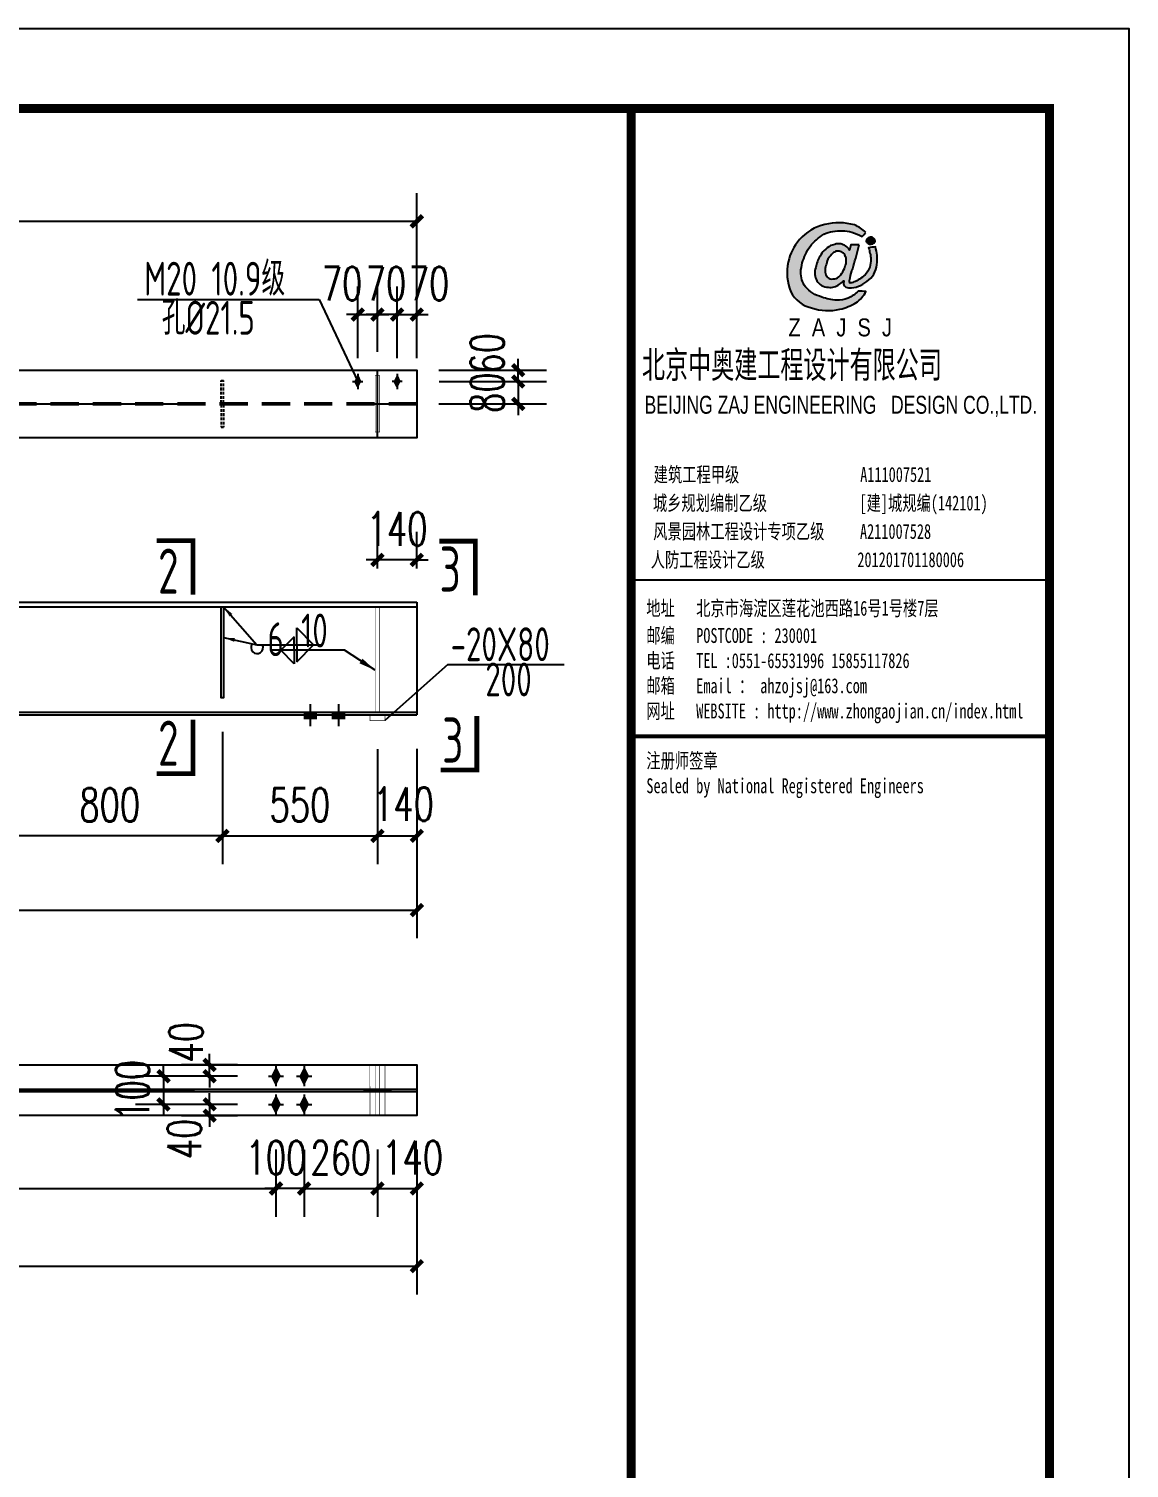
# Model space of a CAD drawing. Extents: x -89996 to 1006241, y -2176 to 440573.
# Drawn here: x 986711 to 1006241, y 147058 to 172594 of the extents above; entities that cross this region are included whole.
import ezdxf
from ezdxf.enums import TextEntityAlignment as Align

# ---------------------------------------------------------------- set-up
doc = ezdxf.new("R2010")
doc.units = 0
doc.header["$LTSCALE"] = 1000
doc.header["$MEASUREMENT"] = 0
for name, pattern in [('ACAD_ISO04W100', [30.5, 24, -3, 0.5, -3]), ('DASHED', [0.75, 0.5, -0.25]), ('DOTE', [2.42, 2, -0.2, 0.02, -0.2])]:
    doc.linetypes.add(name, pattern=pattern)
for name, color, linetype in [('AXIS', 3, 'Continuous'), ('BOLT', 251, 'Continuous'), ('DOTE', 1, 'DOTE'), ('PUB_DIM', 3, 'Continuous'), ('PUB_TITLE', 4, 'Continuous'), ('PZ', 202, 'Continuous'), ('TEXT', 7, 'Continuous'), ('WELD', 7, 'Continuous'), ('吊车梁', 161, 'Continuous'), ('图签', 3, 'Continuous'), ('框线', 252, 'Continuous'), ('轴线', 8, 'ACAD_ISO04W100')]:
    doc.layers.add(name, color=color, linetype=linetype)
doc.styles.add('_gyy_title_Arial', font='arial.ttf', dxfattribs={"width": 0.7})
doc.styles.add('_gyy_title_ST', font='', dxfattribs={"width": 0.8})
doc.styles.add('_TCH_DIM_T3', font='SIMPLEX', dxfattribs={"width": 0.705882, "bigfont": 'GBCBIG'})
doc.styles.add('HZ', font='txt.shx', dxfattribs={"width": 0.8, "bigfont": '000hztxt.shx'})
doc.styles.get("Standard").update_dxf_attribs({"font": 'gbenor.shx', "bigfont": 'gbcbig.shx'})
doc.styles.add('TSSD_Label', font='tssdeng.shx', dxfattribs={"width": 0.7, "bigfont": 'hztxt.shx'})
doc.styles.get('_gyy_title_ST').set_extended_font_data('SimSun')
doc.dimstyles.new('TCH-200-5', dxfattribs={"dimtxt": 595, "dimasz": 200, "dimexe": 500, "dimexo": 600, "dimgap": 252.5, "dimtad": 1, "dimdec": 0, "dimlfac": 0.2, "dimzin": 0, "dimdsep": 46, "dimtxsty": '_TCH_DIM_T3', "dimblk": 'ARCHTICK', "dimcen": 0.09, "dimclrd": 124, "dimclre": 124, "dimclrt": 7, "dimazin": 2, "dimtfac": 1, "dimtdec": 0, "dimtix": 1, "dimtmove": 2, "dimatfit": 3, "dimfxl": 0, "dimtolj": 1, "dimtzin": 0, "dimarcsym": 0})
doc.dimstyles.new('TSSD_LEADER_STYLE_200.0', dxfattribs={"dimtxt": 0.18, "dimasz": 200, "dimexe": 0.18, "dimexo": 0.0625, "dimgap": 0.09, "dimtad": 0, "dimtih": 1, "dimtoh": 1, "dimdec": 4, "dimzin": 0, "dimdsep": 46, "dimtxsty": 'Standard', "dimcen": 0.09, "dimadec": 0, "dimazin": 0, "dimtfac": 1, "dimtdec": 4, "dimtofl": 0, "dimtmove": 0, "dimatfit": 3, "dimfxl": 0, "dimtolj": 1, "dimtzin": 0, "dimarcsym": 0})

# ---------------------------------------------------------------- blocks, each defined once
blk = doc.blocks.new('_ArchTick')
at = {"color": 0, "linetype": 'ByBlock', "const_width": 0.4}
blk.add_lwpolyline([(-0.5, -0.5), (0.5, 0.5)], dxfattribs=at)
blk = doc.blocks.new('*D1306')
at = {"layer": 'AXIS', "color": 124, "lineweight": -2, "transparency": 16777216}
for p, q in [((992548, 166748), (992548, 168023)), ((992898, 166863), (992898, 168023)), ((992548, 167523), (992348, 167523)), ((992548, 167523), (992898, 167523)), ((992898, 167523), (993098, 167523))]:
    blk.add_line(p, q, dxfattribs=at)
at = {"layer": 'Defpoints', "color": 0, "transparency": 16777216}
for p in [(992898, 167523), (992898, 166263, 2366), (992548, 166148, 2366)]:
    blk.add_point(p, dxfattribs=at)
at = {"layer": 'AXIS', "color": 124, "lineweight": -2, "transparency": 16777216, "xscale": 200, "yscale": 200, "zscale": 200}
blk.add_blockref('_ArchTick', (992548, 167523), dxfattribs=at)
at = {"layer": 'AXIS', "color": 124, "lineweight": -2, "transparency": 16777216, "xscale": 200, "yscale": 200, "zscale": 200, "rotation": 180}
blk.add_blockref('_ArchTick', (992898, 167523), dxfattribs=at)
at = {"layer": 'AXIS', "color": 7, "transparency": 16777216, "insert": (992271, 168073), "char_height": 595, "attachment_point": 5, "style": '_TCH_DIM_T3'}
blk.add_mtext('\\A1;70', dxfattribs=at)
blk = doc.blocks.new('_WELD004')
at = {"color": 0, "linetype": 'ByBlock'}
for p, q in [((0, 1), (1, 0)), ((0, 0), (0, 1))]:
    blk.add_line(p, q, dxfattribs=at)
blk = doc.blocks.new('*D1307')
at = {"layer": 'AXIS', "color": 124, "lineweight": -2, "transparency": 16777216}
for p, q in [((992898, 166863), (992898, 168023)), ((993248, 166748), (993248, 168023)), ((992898, 167523), (992698, 167523)), ((993248, 167523), (992898, 167523)), ((993248, 167523), (993448, 167523))]:
    blk.add_line(p, q, dxfattribs=at)
at = {"layer": 'Defpoints', "color": 0, "transparency": 16777216}
for p in [(992898, 167523), (992898, 166263, 2366), (993248, 166148, 2366)]:
    blk.add_point(p, dxfattribs=at)
at = {"layer": 'AXIS', "color": 124, "lineweight": -2, "transparency": 16777216, "xscale": 200, "yscale": 200, "zscale": 200}
blk.add_blockref('_ArchTick', (992898, 167523), dxfattribs=at)
at = {"layer": 'AXIS', "color": 124, "lineweight": -2, "transparency": 16777216, "xscale": 200, "yscale": 200, "zscale": 200, "rotation": 180}
blk.add_blockref('_ArchTick', (993248, 167523), dxfattribs=at)
at = {"layer": 'AXIS', "color": 7, "transparency": 16777216, "insert": (993051, 168073), "char_height": 595, "attachment_point": 5, "style": '_TCH_DIM_T3'}
blk.add_mtext('\\A1;70', dxfattribs=at)
blk = doc.blocks.new('*D1308')
at = {"layer": 'AXIS', "color": 124, "lineweight": -2, "transparency": 16777216}
for p, q in [((993248, 166748), (993248, 168023)), ((993598, 166748), (993598, 168023)), ((993248, 167523), (993048, 167523)), ((993248, 167523), (993598, 167523)), ((993598, 167523), (993798, 167523))]:
    blk.add_line(p, q, dxfattribs=at)
at = {"layer": 'Defpoints', "color": 0, "transparency": 16777216}
for p in [(993598, 167523), (993248, 166148, 3397), (993598, 166148, -5738)]:
    blk.add_point(p, dxfattribs=at)
at = {"layer": 'AXIS', "color": 124, "lineweight": -2, "transparency": 16777216, "xscale": 200, "yscale": 200, "zscale": 200}
blk.add_blockref('_ArchTick', (993248, 167523), dxfattribs=at)
at = {"layer": 'AXIS', "color": 124, "lineweight": -2, "transparency": 16777216, "xscale": 200, "yscale": 200, "zscale": 200, "rotation": 180}
blk.add_blockref('_ArchTick', (993598, 167523), dxfattribs=at)
at = {"layer": 'AXIS', "color": 7, "transparency": 16777216, "insert": (993815, 168073), "char_height": 595, "attachment_point": 5, "style": '_TCH_DIM_T3'}
blk.add_mtext('\\A1;70', dxfattribs=at)
blk = doc.blocks.new('*D1311')
at = {"layer": 'AXIS', "color": 124, "lineweight": -2, "transparency": 16777216}
for p, q in [((993989, 166538), (995897, 166538)), ((995397, 166538), (995397, 166738)), ((995397, 166338), (995397, 166538)), ((993997, 166338), (995897, 166338)), ((995397, 166338), (995397, 166138))]:
    blk.add_line(p, q, dxfattribs=at)
at = {"layer": 'Defpoints', "color": 0, "transparency": 16777216}
for p in [(993389, 166538, 6183), (995397, 166538), (993397, 166338, 2366)]:
    blk.add_point(p, dxfattribs=at)
at = {"layer": 'AXIS', "color": 124, "lineweight": -2, "transparency": 16777216, "xscale": 200, "yscale": 200, "zscale": 200}
for p, rotation in [((995397, 166538), 270), ((995397, 166338), 90)]:
    blk.add_blockref('_ArchTick', p, dxfattribs=dict(at, rotation=rotation))
at = {"layer": 'AXIS', "color": 7, "transparency": 16777216, "insert": (994847, 166837), "char_height": 595, "attachment_point": 5, "rotation": 90, "style": '_TCH_DIM_T3'}
blk.add_mtext('\\A1;60', dxfattribs=at)
blk = doc.blocks.new('*D1312')
at = {"layer": 'AXIS', "color": 124, "lineweight": -2, "transparency": 16777216}
for p, q in [((995397, 166338), (995397, 166538)), ((993997, 166338), (995897, 166338)), ((995397, 166338), (995397, 165938)), ((993989, 165938), (995897, 165938)), ((995397, 165938), (995397, 165738))]:
    blk.add_line(p, q, dxfattribs=at)
at = {"layer": 'Defpoints', "color": 0, "transparency": 16777216}
for p in [(993397, 166338, 2366), (993389, 165938, -7258), (995397, 165938)]:
    blk.add_point(p, dxfattribs=at)
at = {"layer": 'AXIS', "color": 124, "lineweight": -2, "transparency": 16777216, "xscale": 200, "yscale": 200, "zscale": 200}
for p, rotation in [((995397, 166338), 270), ((995397, 165938), 90)]:
    blk.add_blockref('_ArchTick', p, dxfattribs=dict(at, rotation=rotation))
at = {"layer": 'AXIS', "color": 7, "transparency": 16777216, "insert": (994847, 166138), "char_height": 595, "attachment_point": 5, "rotation": 90, "style": '_TCH_DIM_T3'}
blk.add_mtext('\\A1;80', dxfattribs=at)
blk = doc.blocks.new('*D1319')
at = {"layer": 'AXIS', "color": 124, "lineweight": -2, "transparency": 16777216}
for p, q in [((990148, 159822), (990148, 157776)), ((992898, 159721), (992898, 157776)), ((990148, 158276), (992898, 158276))]:
    blk.add_line(p, q, dxfattribs=at)
at = {"layer": 'Defpoints', "color": 0, "transparency": 16777216}
for p in [(990148, 160422, 697), (992898, 160321, 5258), (992898, 158276)]:
    blk.add_point(p, dxfattribs=at)
at = {"layer": 'AXIS', "color": 124, "lineweight": -2, "transparency": 16777216, "xscale": 200, "yscale": 200, "zscale": 200, "rotation": 180}
blk.add_blockref('_ArchTick', (990148, 158276), dxfattribs=at)
at = {"layer": 'AXIS', "color": 124, "lineweight": -2, "transparency": 16777216, "xscale": 200, "yscale": 200, "zscale": 200}
blk.add_blockref('_ArchTick', (992898, 158276), dxfattribs=at)
at = {"layer": 'AXIS', "color": 7, "transparency": 16777216, "insert": (991523, 158826), "char_height": 595, "attachment_point": 5, "style": '_TCH_DIM_T3'}
blk.add_mtext('\\A1;550', dxfattribs=at)
blk = doc.blocks.new('*D1320')
at = {"layer": 'AXIS', "color": 124, "lineweight": -2, "transparency": 16777216}
for p, q in [((991598, 152709), (991598, 151519)), ((992898, 152713), (992898, 151519)), ((991598, 152019), (991398, 152019)), ((991598, 152019), (992898, 152019)), ((992898, 152019), (993098, 152019))]:
    blk.add_line(p, q, dxfattribs=at)
at = {"layer": 'Defpoints', "color": 0, "transparency": 16777216}
for p in [(991598, 153309, 2977), (992898, 153313), (992898, 152019)]:
    blk.add_point(p, dxfattribs=at)
at = {"layer": 'AXIS', "color": 124, "lineweight": -2, "transparency": 16777216, "xscale": 200, "yscale": 200, "zscale": 200}
blk.add_blockref('_ArchTick', (991598, 152019), dxfattribs=at)
at = {"layer": 'AXIS', "color": 124, "lineweight": -2, "transparency": 16777216, "xscale": 200, "yscale": 200, "zscale": 200, "rotation": 180}
blk.add_blockref('_ArchTick', (992898, 152019), dxfattribs=at)
at = {"layer": 'AXIS', "color": 7, "transparency": 16777216, "insert": (992248, 152569), "char_height": 595, "attachment_point": 5, "style": '_TCH_DIM_T3'}
blk.add_mtext('\\A1;260', dxfattribs=at)
blk = doc.blocks.new('*D1321')
at = {"layer": 'AXIS', "color": 124, "lineweight": -2, "transparency": 16777216}
for p, q in [((991098, 152709), (991098, 151519)), ((991598, 152709), (991598, 151519)), ((991098, 152019), (990898, 152019)), ((991598, 152019), (991098, 152019)), ((991598, 152019), (991798, 152019))]:
    blk.add_line(p, q, dxfattribs=at)
at = {"layer": 'Defpoints', "color": 0, "transparency": 16777216}
for p in [(991098, 153309, 2977), (991598, 153309, 2977), (991098, 152019)]:
    blk.add_point(p, dxfattribs=at)
at = {"layer": 'AXIS', "color": 124, "lineweight": -2, "transparency": 16777216, "xscale": 200, "yscale": 200, "zscale": 200}
blk.add_blockref('_ArchTick', (991098, 152019), dxfattribs=at)
at = {"layer": 'AXIS', "color": 124, "lineweight": -2, "transparency": 16777216, "xscale": 200, "yscale": 200, "zscale": 200, "rotation": 180}
blk.add_blockref('_ArchTick', (991598, 152019), dxfattribs=at)
at = {"layer": 'AXIS', "color": 7, "transparency": 16777216, "insert": (991098, 152569), "char_height": 595, "attachment_point": 5, "style": '_TCH_DIM_T3'}
blk.add_mtext('\\A1;100', dxfattribs=at)
blk = doc.blocks.new('*D1345')
at = {"layer": 'AXIS', "color": 124, "lineweight": -2, "transparency": 16777216}
for p, q in [((989920, 154212), (989920, 154412)), ((990413, 154212), (989420, 154212)), ((990363, 154012), (989420, 154012)), ((989920, 154012), (989920, 154212)), ((989920, 154012), (989920, 153812))]:
    blk.add_line(p, q, dxfattribs=at)
at = {"layer": 'Defpoints', "color": 0, "transparency": 16777216}
for p in [(989920, 154212), (990963, 154012, 15109), (991013, 154212, -8052)]:
    blk.add_point(p, dxfattribs=at)
at = {"layer": 'AXIS', "color": 124, "lineweight": -2, "transparency": 16777216, "xscale": 200, "yscale": 200, "zscale": 200}
for p, rotation in [((989920, 154212), 270), ((989920, 154012), 90)]:
    blk.add_blockref('_ArchTick', p, dxfattribs=dict(at, rotation=rotation))
at = {"layer": 'AXIS', "color": 7, "transparency": 16777216, "insert": (989500, 154614), "char_height": 595, "attachment_point": 5, "rotation": 90, "style": '_TCH_DIM_T3'}
blk.add_mtext('\\A1;40', dxfattribs=at)
blk = doc.blocks.new('*D1322')
at = {"layer": 'AXIS', "color": 124, "lineweight": -2, "transparency": 16777216}
for p, q in [((990413, 154012), (988602, 154012)), ((989102, 154012), (989102, 154212)), ((989102, 154012), (989102, 153512)), ((990413, 153512), (988602, 153512)), ((989102, 153512), (989102, 153312))]:
    blk.add_line(p, q, dxfattribs=at)
at = {"layer": 'Defpoints', "color": 0, "transparency": 16777216}
for p in [(991013, 154012, 8932), (989102, 153512), (991013, 153512, 8932)]:
    blk.add_point(p, dxfattribs=at)
at = {"layer": 'AXIS', "color": 124, "lineweight": -2, "transparency": 16777216, "xscale": 200, "yscale": 200, "zscale": 200}
for p, rotation in [((989102, 154012), 270), ((989102, 153512), 90)]:
    blk.add_blockref('_ArchTick', p, dxfattribs=dict(at, rotation=rotation))
at = {"layer": 'AXIS', "color": 7, "transparency": 16777216, "insert": (988552, 153762), "char_height": 595, "attachment_point": 5, "rotation": 90, "style": '_TCH_DIM_T3'}
blk.add_mtext('\\A1;100', dxfattribs=at)
blk = doc.blocks.new('*D1346')
at = {"layer": 'AXIS', "color": 124, "lineweight": -2, "transparency": 16777216}
for p, q in [((990363, 153512), (989420, 153512)), ((989920, 153512), (989920, 153712)), ((989920, 153512), (989920, 153312)), ((990413, 153312), (989420, 153312)), ((989920, 153312), (989920, 153112))]:
    blk.add_line(p, q, dxfattribs=at)
at = {"layer": 'Defpoints', "color": 0, "transparency": 16777216}
for p in [(990963, 153512, 15109), (989920, 153312), (991013, 153312, -8052)]:
    blk.add_point(p, dxfattribs=at)
at = {"layer": 'AXIS', "color": 124, "lineweight": -2, "transparency": 16777216, "xscale": 200, "yscale": 200, "zscale": 200}
for p, rotation in [((989920, 153512), 270), ((989920, 153312), 90)]:
    blk.add_blockref('_ArchTick', p, dxfattribs=dict(at, rotation=rotation))
at = {"layer": 'AXIS', "color": 7, "transparency": 16777216, "insert": (989473, 152899), "char_height": 595, "attachment_point": 5, "rotation": 90, "style": '_TCH_DIM_T3'}
blk.add_mtext('\\A1;40', dxfattribs=at)
blk = doc.blocks.new('*D1323')
at = {"layer": 'AXIS', "color": 124, "lineweight": -2, "transparency": 16777216}
for p, q in [((992898, 152709), (992898, 151519)), ((993598, 152713), (993598, 151519)), ((992898, 152019), (993598, 152019))]:
    blk.add_line(p, q, dxfattribs=at)
at = {"layer": 'Defpoints', "color": 0, "transparency": 16777216}
for p in [(992898, 153309, 2977), (993598, 153313, 2558), (993598, 152019)]:
    blk.add_point(p, dxfattribs=at)
at = {"layer": 'AXIS', "color": 124, "lineweight": -2, "transparency": 16777216, "xscale": 200, "yscale": 200, "zscale": 200, "rotation": 180}
blk.add_blockref('_ArchTick', (992898, 152019), dxfattribs=at)
at = {"layer": 'AXIS', "color": 124, "lineweight": -2, "transparency": 16777216, "xscale": 200, "yscale": 200, "zscale": 200}
blk.add_blockref('_ArchTick', (993598, 152019), dxfattribs=at)
at = {"layer": 'AXIS', "color": 7, "transparency": 16777216, "insert": (993523, 152569), "char_height": 595, "attachment_point": 5, "style": '_TCH_DIM_T3'}
blk.add_mtext('\\A1;140', dxfattribs=at)
blk = doc.blocks.new('*D1350')
at = {"layer": 'AXIS', "color": 124, "lineweight": -2, "transparency": 16777216}
for p, q in [((965923, 159722), (965923, 156460)), ((993598, 159722), (993598, 156460)), ((965923, 156960), (993598, 156960))]:
    blk.add_line(p, q, dxfattribs=at)
at = {"layer": 'Defpoints', "color": 0, "transparency": 16777216}
for p in [(965923, 160322, 3397), (993598, 160322, 9074), (993598, 156960)]:
    blk.add_point(p, dxfattribs=at)
at = {"layer": 'AXIS', "color": 124, "lineweight": -2, "transparency": 16777216, "xscale": 200, "yscale": 200, "zscale": 200, "rotation": 180}
blk.add_blockref('_ArchTick', (965923, 156960), dxfattribs=at)
at = {"layer": 'AXIS', "color": 124, "lineweight": -2, "transparency": 16777216, "xscale": 200, "yscale": 200, "zscale": 200}
blk.add_blockref('_ArchTick', (993598, 156960), dxfattribs=at)
at = {"layer": 'AXIS', "color": 7, "transparency": 16777216, "insert": (979761, 157510), "char_height": 595, "width": 1480, "attachment_point": 5, "style": '_TCH_DIM_T3'}
blk.add_mtext('\\A1;5535', dxfattribs=at)
blk = doc.blocks.new('*D1353')
at = {"layer": 'AXIS', "color": 124, "lineweight": -2, "transparency": 16777216}
for p, q in [((965923, 167013), (965923, 169678)), ((993598, 167013), (993598, 169678)), ((965923, 169178), (993598, 169178))]:
    blk.add_line(p, q, dxfattribs=at)
at = {"layer": 'Defpoints', "color": 0, "transparency": 16777216}
for p in [(993598, 169178), (965923, 166413, 3397), (993598, 166413, 9074)]:
    blk.add_point(p, dxfattribs=at)
at = {"layer": 'AXIS', "color": 124, "lineweight": -2, "transparency": 16777216, "xscale": 200, "yscale": 200, "zscale": 200, "rotation": 180}
blk.add_blockref('_ArchTick', (965923, 169178), dxfattribs=at)
at = {"layer": 'AXIS', "color": 124, "lineweight": -2, "transparency": 16777216, "xscale": 200, "yscale": 200, "zscale": 200}
blk.add_blockref('_ArchTick', (993598, 169178), dxfattribs=at)
at = {"layer": 'AXIS', "color": 7, "transparency": 16777216, "insert": (979761, 169728), "char_height": 595, "attachment_point": 5, "style": '_TCH_DIM_T3'}
blk.add_mtext('\\A1;5535', dxfattribs=at)
blk = doc.blocks.new('*D1367')
at = {"layer": 'AXIS', "color": 124, "lineweight": -2, "transparency": 16777216}
for p, q in [((967673, 152710), (967673, 151520)), ((991098, 152710), (991098, 151520)), ((967673, 152020), (991098, 152020))]:
    blk.add_line(p, q, dxfattribs=at)
at = {"layer": 'Defpoints', "color": 0, "transparency": 16777216}
for p in [(967673, 153310, 2977), (991098, 153310, 25219), (991098, 152020)]:
    blk.add_point(p, dxfattribs=at)
at = {"layer": 'AXIS', "color": 124, "lineweight": -2, "transparency": 16777216, "xscale": 200, "yscale": 200, "zscale": 200, "rotation": 180}
blk.add_blockref('_ArchTick', (967673, 152020), dxfattribs=at)
at = {"layer": 'AXIS', "color": 124, "lineweight": -2, "transparency": 16777216, "xscale": 200, "yscale": 200, "zscale": 200}
blk.add_blockref('_ArchTick', (991098, 152020), dxfattribs=at)
at = {"layer": 'AXIS', "color": 7, "transparency": 16777216, "insert": (979386, 152570), "char_height": 595, "attachment_point": 5, "style": '_TCH_DIM_T3'}
blk.add_mtext('\\A1;4685', dxfattribs=at)
blk = doc.blocks.new('*D1368')
at = {"layer": 'AXIS', "color": 124, "lineweight": -2, "transparency": 16777216}
for p, q in [((965923, 152713), (965923, 150142)), ((993598, 152713), (993598, 150142)), ((965923, 150642), (993598, 150642))]:
    blk.add_line(p, q, dxfattribs=at)
at = {"layer": 'Defpoints', "color": 0, "transparency": 16777216}
for p in [(965923, 153313, 3397), (993598, 153313, 8654), (993598, 150642)]:
    blk.add_point(p, dxfattribs=at)
at = {"layer": 'AXIS', "color": 124, "lineweight": -2, "transparency": 16777216, "xscale": 200, "yscale": 200, "zscale": 200, "rotation": 180}
blk.add_blockref('_ArchTick', (965923, 150642), dxfattribs=at)
at = {"layer": 'AXIS', "color": 124, "lineweight": -2, "transparency": 16777216, "xscale": 200, "yscale": 200, "zscale": 200}
blk.add_blockref('_ArchTick', (993598, 150642), dxfattribs=at)
at = {"layer": 'AXIS', "color": 7, "transparency": 16777216, "insert": (979761, 151192), "char_height": 595, "attachment_point": 5, "style": '_TCH_DIM_T3'}
blk.add_mtext('\\A1;{\\W0.70588;5535}', dxfattribs=at)
blk = doc.blocks.new('*D1356')
at = {"layer": 'AXIS', "color": 124, "lineweight": -2, "transparency": 16777216}
for p, q in [((986148, 160122), (986148, 157776)), ((990148, 160122), (990148, 157776)), ((990148, 158276), (986148, 158276))]:
    blk.add_line(p, q, dxfattribs=at)
at = {"layer": 'Defpoints', "color": 0, "transparency": 16777216}
for p in [(986148, 160722), (990148, 160722), (986148, 158276)]:
    blk.add_point(p, dxfattribs=at)
at = {"layer": 'AXIS', "color": 124, "lineweight": -2, "transparency": 16777216, "xscale": 200, "yscale": 200, "zscale": 200, "rotation": 180}
blk.add_blockref('_ArchTick', (986148, 158276), dxfattribs=at)
at = {"layer": 'AXIS', "color": 124, "lineweight": -2, "transparency": 16777216, "xscale": 200, "yscale": 200, "zscale": 200}
blk.add_blockref('_ArchTick', (990148, 158276), dxfattribs=at)
at = {"layer": 'AXIS', "color": 7, "transparency": 16777216, "insert": (988148, 158826), "char_height": 595, "attachment_point": 5, "style": '_TCH_DIM_T3'}
blk.add_mtext('\\A1;800', dxfattribs=at)
blk = doc.blocks.new('*D1369')
at = {"layer": 'AXIS', "color": 124, "lineweight": -2, "transparency": 16777216}
for p, q in [((992898, 163022), (992898, 163671)), ((993598, 163022), (993598, 163671)), ((992898, 163171), (992698, 163171)), ((993598, 163171), (992898, 163171)), ((993598, 163171), (993798, 163171))]:
    blk.add_line(p, q, dxfattribs=at)
at = {"layer": 'Defpoints', "color": 0, "transparency": 16777216}
for p in [(992898, 163171), (992898, 162422, 1861), (993598, 162422, 1861)]:
    blk.add_point(p, dxfattribs=at)
at = {"layer": 'AXIS', "color": 124, "lineweight": -2, "transparency": 16777216, "xscale": 200, "yscale": 200, "zscale": 200}
blk.add_blockref('_ArchTick', (992898, 163171), dxfattribs=at)
at = {"layer": 'AXIS', "color": 124, "lineweight": -2, "transparency": 16777216, "xscale": 200, "yscale": 200, "zscale": 200, "rotation": 180}
blk.add_blockref('_ArchTick', (993598, 163171), dxfattribs=at)
at = {"layer": 'AXIS', "color": 7, "transparency": 16777216, "insert": (993248, 163721), "char_height": 595, "attachment_point": 5, "style": '_TCH_DIM_T3'}
blk.add_mtext('\\A1;140', dxfattribs=at)
blk = doc.blocks.new('*D1406')
at = {"layer": 'AXIS', "color": 124, "lineweight": -2, "transparency": 16777216}
for p, q in [((992898, 159817), (992898, 157776)), ((993598, 159821), (993598, 157776)), ((992898, 158276), (993598, 158276))]:
    blk.add_line(p, q, dxfattribs=at)
at = {"layer": 'Defpoints', "color": 0, "transparency": 16777216}
for p in [(992898, 160417, 2977), (993598, 160421, 2558), (993598, 158276)]:
    blk.add_point(p, dxfattribs=at)
at = {"layer": 'AXIS', "color": 124, "lineweight": -2, "transparency": 16777216, "xscale": 200, "yscale": 200, "zscale": 200, "rotation": 180}
blk.add_blockref('_ArchTick', (992898, 158276), dxfattribs=at)
at = {"layer": 'AXIS', "color": 124, "lineweight": -2, "transparency": 16777216, "xscale": 200, "yscale": 200, "zscale": 200}
blk.add_blockref('_ArchTick', (993598, 158276), dxfattribs=at)
at = {"layer": 'AXIS', "color": 7, "transparency": 16777216, "insert": (993362, 158839), "char_height": 595, "attachment_point": 5, "style": '_TCH_DIM_T3'}
blk.add_mtext('\\A1;140', dxfattribs=at)
blk = doc.blocks.new('dd')
at = {"layer": '图签'}
h = blk.add_hatch(color=5, dxfattribs=at)
h.set_gradient(color1=(0, 0, 255), color2=(36, 36, 255), one_color=1, tint=0.57)
h.paths.add_polyline_path([(452, 1270, -0.093206), (531, 1562, -0.136321), (716, 1807, -0.161039), (988, 1948, -0.108591), (1307, 1935, -0.049497), (1479, 1861, 0.062627), (1539, 1932, 0.094388), (1351, 2056, 0.136326), (854, 2062, 0.161722), (430, 1810, 0.133661), (243, 1435, 0.158414), (286, 937, 0.22517), (632, 669, 0.138663), (1107, 646, 0.074676), (1375, 753, 0.125344), (1543, 944, 0.006312), (1413, 948, -0.090385), (1244, 833, -0.096745), (1053, 797, -0.073845), (803, 850, -0.140868), (530, 1020, -0.160753)])
h = blk.add_hatch(color=5, dxfattribs=at)
h.set_gradient(color1=(0, 0, 255), color2=(36, 36, 255), one_color=1, tint=0.57)
h.paths.add_polyline_path([(1306, 1289, 0.011169), (1334, 1370, 0.005807), (1431, 1724, 0.01105), (1292, 1724, 0.016796), (1267, 1634, 0.125943), (1203, 1704, 0.083806), (1120, 1739, 0.082879), (1047, 1739, -0.008503), (952, 1710, 0.060057), (844, 1628, 0.086078), (774, 1532, 0.099424), (705, 1347, 0.12153), (690, 1225, 0.102644), (719, 1122, 0.056648), (797, 1042, 0.092914), (913, 1013, 0.194578), (1098, 1064, -0.002562), (1175, 1122, 0.064354), (1167, 1068, 0.172385), (1207, 1017, 0.105458), (1300, 1002, 0.086567), (1454, 1046, 0.047674), (1592, 1136, 0.166359), (1692, 1274, 0.096748), (1728, 1431, 0.03151), (1728, 1548, 0.041815), (1700, 1691, 0.007654), (1588, 1673, -0.009919), (1610, 1585, -0.068269), (1624, 1482, -0.105336), (1605, 1352, -0.14652), (1528, 1223, -0.070486), (1434, 1151, -0.077937), (1341, 1103, -0.127098), (1272, 1084, -0.114215), (1267, 1129, -0.007609)])
h.paths.add_polyline_path([(865, 1245, -0.099994), (863, 1328, -0.050974), (888, 1427, -0.120527), (938, 1529, -0.043888), (1002, 1595, -0.08446), (1063, 1619, -0.147309), (1127, 1607, -0.037474), (1177, 1572, -0.06931), (1209, 1507, -0.067662), (1213, 1431, -0.02676), (1211, 1413, 0.017209), (1183, 1329, -0.048815), (1120, 1223, -0.139096), (1046, 1163, -0.097991), (944, 1153, -0.085394), (909, 1169, -0.149141)], flags=16)
h = blk.add_hatch(color=1, dxfattribs=at)
h.set_gradient(color1=(255, 0, 0), color2=(255, 0, 0), tint=0.57)
h.paths.add_polyline_path([(1557, 1818, 0.386553), (1564, 1757, 0.170676), (1604, 1736, 0.082224), (1657, 1743, 0.087509), (1686, 1766, 0.264235), (1694, 1804, 0.244333), (1636, 1850, 0.30271)])
blk.add_lwpolyline([(1539, 1932, 0.094388), (1351, 2056, 0.136326), (854, 2062, 0.161722), (430, 1810, 0.133661), (243, 1435, 0.158414), (286, 937, 0.22517), (632, 669, 0.138663), (1107, 646, 0.074676), (1375, 753, 0.125344), (1543, 944, 0.006312), (1413, 948, -0.090385), (1244, 833, -0.096745), (1053, 797, -0.073845), (803, 850, -0.140868), (530, 1020, -0.160753), (452, 1270, -0.093206), (531, 1562, -0.136321), (716, 1807, -0.161039), (988, 1948, -0.108591), (1307, 1935, -0.049497), (1479, 1861, 0.062627)], format="xyb", close=True, dxfattribs=at)
for points in [[(1431, 1724, 0.011041), (1292, 1724, 0.016796), (1267, 1634, 0.125943), (1203, 1704, 0.083806), (1120, 1739, 0.082879), (1047, 1739, -0.008503), (952, 1710, 0.060057), (844, 1628, 0.086078), (774, 1532, 0.099424), (705, 1347, 0.12153), (690, 1225, 0.102644), (719, 1122, 0.056648), (797, 1042, 0.092914), (913, 1013, 0.194578), (1098, 1064, -0.002562), (1175, 1122, 0.064354), (1167, 1068, 0.172385), (1207, 1017, 0.105458), (1300, 1002, 0.086567), (1454, 1046, 0.047674), (1592, 1136, 0.166359), (1692, 1274, 0.096748), (1728, 1431, 0.03151), (1728, 1548, 0.041815), (1700, 1691, 0.007654), (1588, 1673, -0.009919), (1610, 1585, -0.068269), (1624, 1482, -0.105336), (1605, 1352, -0.14652), (1528, 1223, -0.070486), (1434, 1151, -0.077937), (1341, 1103, -0.127098), (1272, 1084, -0.114215), (1267, 1129, -0.007609), (1306, 1289, 0.011169), (1334, 1370, 0.005782), (1430, 1722, 0.069025)], [(1694, 1804, 0.243958), (1636, 1850, 0.303117), (1557, 1818, 0.386553), (1564, 1757, 0.170676), (1604, 1736, 0.082224), (1657, 1743, 0.087509), (1686, 1766, 0.264235), (1694, 1804, -7.823139)], [(1213, 1431, 0.067662), (1209, 1507, 0.06931), (1177, 1572, 0.037474), (1127, 1607, 0.147309), (1063, 1619, 0.08446), (1002, 1595, 0.043888), (938, 1529, 0.120527), (888, 1427, 0.050974), (863, 1328, 0.099994), (865, 1245, 0.149141), (909, 1169, 0.085394), (944, 1153, 0.097991), (1046, 1163, 0.139096), (1120, 1223, 0.048815), (1183, 1329, -0.017209), (1211, 1413, 0.02676), (1213, 1431, 0.441273)]]:
    blk.add_lwpolyline(points, format="xyb", dxfattribs=at)
at = {"insert": (246, 492), "char_height": 300, "width": 8000, "attachment_point": 1, "style": 'HZ'}
blk.add_mtext('{\\fArial|b0|i0|c0|p32;Z  A  J  S  J}', dxfattribs=at)
blk = doc.blocks.new('A$C767023C3')
at = {"layer": 'PUB_TITLE'}
blk.add_line((-4949, -5573), (0, -5573), dxfattribs=at)
at = {"layer": 'PUB_TITLE', "const_width": 106}
blk.add_lwpolyline([(-4949, 0), (0, 0), (0, -40586), (-4949, -40586)], close=True, dxfattribs=at)
at = {"layer": 'PUB_TITLE', "const_width": 49.5}
blk.add_lwpolyline([(-4949, -7426), (0, -7426)], dxfattribs=at)
at = {"layer": '图签', "xscale": 0.70707067020202, "yscale": 0.70707067020202, "zscale": 0.70707067020202}
blk.add_blockref('dd', (-3263, -2831), dxfattribs=at)
at = {"color": 1, "insert": (-4822, -2862), "char_height": 359.1, "width": 9576, "attachment_point": 1, "style": 'HZ'}
blk.add_mtext('北京中奥建工程设计有限公司', dxfattribs=at)
at = {"layer": 'PUB_TITLE', "width": 0.7}
for s, height, style, p in [('BEIJING ZAJ ENGINEERING   DESIGN CO.,LTD.', 212.12, '_gyy_title_Arial', (-2469, -3610)), ('建筑工程甲级                 A111007521             ', 176.77, '_gyy_title_ST', (-2494, -4417)), ('城乡规划编制乙级             [建]城规编(142101)', 176.77, '_gyy_title_ST', (-2712, -4754)), ('风景园林工程设计专项乙级     A211007528           ', 176.77, '_gyy_title_ST', (-2582, -5090)), ('人防工程设计乙级             201201701180006', 176.77, '_gyy_title_ST', (-2865, -5424))]:
    blk.add_text(s, height=height, dxfattribs=dict(at, style=style)).set_placement(p, align=Align.CENTER)
at = {"layer": 'PUB_TITLE', "style": '_gyy_title_ST', "width": 0.7}
for s, height, p in [('地址   北京市海淀区莲花池西路16号1号楼7层', 176.77, (-4771, -5998)), ('邮编   POSTCODE : 230001', 176.77, (-4771, -6321)), ('电话   TEL :0551-65531996 15855117826', 176.77, (-4771, -6618)), ('邮箱   Email ： ahzojsj@163.com', 176.77, (-4771, -6915)), ('网址   WEBSITE : http://www.zhongaojian.cn/index.html', 176.77, (-4771, -7214)), ('注册师签章', 176.8, (-4771, -7801)), ('Sealed by National Registered Engineers', 176.77, (-4770, -8098))]:
    blk.add_text(s, height=height, dxfattribs=at).set_placement(p)

msp = doc.modelspace()

# ---------------------------------------------------------------- hatches: boundary and pattern name
at = {"layer": 'BOLT'}
for points in [[(992548, 166428.47), (992503, 166338.47), (992548, 166248.47), (992593, 166338.47)], [(993248, 166428.47), (993293, 166338.47), (993248, 166248.47), (993203, 166338.47)], [(991098, 154146.97), (991030.5, 154011.97), (991098, 153876.97), (991165.5, 154011.97)], [(991598, 154146.97), (991530.5, 154011.97), (991598, 153876.97), (991665.5, 154011.97)], [(991098, 153646.97), (991030.5, 153511.97), (991098, 153376.97), (991165.5, 153511.97)], [(991598, 153646.97), (991530.5, 153511.97), (991598, 153376.97), (991665.5, 153511.97)]]:
    msp.add_hatch(color=256, dxfattribs=at).paths.add_polyline_path(points)

# ---------------------------------------------------------------- linework, layer by layer
at = {"layer": 'AXIS'}
for p, q in [((988638.14, 167792.85, -1535.94), (991864.93, 167792.85, 1860.85)), ((991864.93, 167792.85, 1860.85), (992548, 166338.47, 7179.19)), ((994146.36, 161316.94, 1359), (993031.34, 160320.63, 1860.85)), ((994146.36, 161316.94, 1359), (996213.02, 161315.42, 1359))]:
    msp.add_line(p, q, dxfattribs=at)
at = {"layer": 'AXIS', "color": 11, "true_color": 0xf27172, "const_width": 10}
for points, elevation in [([(992938, 162341.88), (992938, 160470.63), (992858, 160470.63), (992858, 162341.88), (992938, 162341.88)], 1860.85), ([(992764.67, 160420.63), (992764.67, 160320.63), (993031.34, 160320.63), (993031.34, 160420.63), (992764.67, 160420.63)], 1860.85), ([(992937.47, 153782.68), (992938, 154212.68), (992858, 154212.68), (992857.47, 153782.68), (992937.47, 153782.68)], -1116.51), ([(992937.47, 153742.68), (992938, 153312.68), (992858, 153312.68), (992857.47, 153742.68), (992937.47, 153742.68)], -1116.51)]:
    msp.add_lwpolyline(points, dxfattribs=dict(at, elevation=elevation))
at = {"layer": 'BOLT'}
for p, q in [((992458, 166338.47, 7179.19), (992638, 166338.47, 7179.19)), ((992548, 166428.47, 7179.19), (992503, 166338.47, 7179.19)), ((992548, 166248.47, 7179.19), (992503, 166338.47, 7179.19)), ((992548, 166473.47, 7179.19), (992548, 166203.47, 7179.19)), ((992548, 166428.47, 7179.19), (992593, 166338.47, 7179.19)), ((992548, 166248.47, 7179.19), (992593, 166338.47, 7179.19)), ((993338, 166338.47, 7179.19), (993158, 166338.47, 7179.19)), ((993248, 166428.47, 7179.19), (993203, 166338.47, 7179.19)), ((993248, 166248.47, 7179.19), (993203, 166338.47, 7179.19)), ((993248, 166473.47, 7179.19), (993248, 166203.47, 7179.19)), ((993248, 166428.47, 7179.19), (993293, 166338.47, 7179.19)), ((993248, 166248.47, 7179.19), (993293, 166338.47, 7179.19)), ((990963, 154011.97, 21822.18), (991233, 154011.97, 21822.18)), ((991098, 154146.97, 21822.18), (991030.5, 154011.97, 21822.18)), ((991098, 153876.97, 21822.18), (991030.5, 154011.97, 21822.18)), ((991098, 154189.47, 21822.18), (991098, 153834.47, 21822.18)), ((991098, 154146.97, 21822.18), (991165.5, 154011.97, 21822.18)), ((991098, 153876.97, 21822.18), (991165.5, 154011.97, 21822.18)), ((991463, 154011.97, 21822.18), (991733, 154011.97, 21822.18)), ((991598, 154146.97, 21822.18), (991530.5, 154011.97, 21822.18)), ((991598, 153876.97, 21822.18), (991530.5, 154011.97, 21822.18)), ((991598, 154189.47, 21822.18), (991598, 153834.47, 21822.18)), ((991598, 154146.97, 21822.18), (991665.5, 154011.97, 21822.18)), ((991598, 153876.97, 21822.18), (991665.5, 154011.97, 21822.18)), ((990963, 153511.97, 21822.18), (991233, 153511.97, 21822.18)), ((991098, 153646.97, 21822.18), (991030.5, 153511.97, 21822.18)), ((991098, 153376.97, 21822.18), (991030.5, 153511.97, 21822.18)), ((991098, 153689.47, 21822.18), (991098, 153334.47, 21822.18)), ((991098, 153646.97, 21822.18), (991165.5, 153511.97, 21822.18)), ((991098, 153376.97, 21822.18), (991165.5, 153511.97, 21822.18)), ((991463, 153511.97, 21822.18), (991733, 153511.97, 21822.18)), ((991598, 153646.97, 21822.18), (991530.5, 153511.97, 21822.18)), ((991598, 153376.97, 21822.18), (991530.5, 153511.97, 21822.18)), ((991598, 153689.47, 21822.18), (991598, 153334.47, 21822.18)), ((991598, 153646.97, 21822.18), (991665.5, 153511.97, 21822.18)), ((991598, 153376.97, 21822.18), (991665.5, 153511.97, 21822.18))]:
    msp.add_line(p, q, dxfattribs=at)
at = {"layer": 'BOLT', "const_width": 240, "elevation": -7910.1}
for points in [[(991706.79, 160470.63), (991706.79, 160340.63)], [(992206.79, 160470.63), (992206.79, 160340.63)]]:
    msp.add_lwpolyline(points, dxfattribs=at)
at = {"layer": 'DOTE'}
msp.add_line((992898, 165338.47, 1860.85), (992898, 166538.47, 1860.85), dxfattribs=at)
at = {"layer": 'PUB_DIM', "const_width": 84}
for points, elevation in [([(989623.33, 162553.86), (989623.33, 163513.86), (988983.33, 163513.86)], -12077.23), ([(994637.18, 162543.59), (994637.18, 163503.59), (993997.18, 163503.59)], -7910.1), ([(989623.33, 160339.11), (989623.33, 159379.11), (988983.33, 159379.11)], -12077.23), ([(994662.07, 160403.1), (994662.07, 159443.1), (994022.07, 159443.1)], -7910.1)]:
    msp.add_lwpolyline(points, dxfattribs=dict(at, elevation=elevation))
at = {"layer": 'PUB_TITLE'}
msp.add_lwpolyline([(917140.81, 109593.71), (1006240.81, 109593.71), (1006240.81, 172593.71), (917140.81, 172593.71)], close=True, dxfattribs=at)
at = {"layer": 'PUB_TITLE', "const_width": 159.09}
msp.add_lwpolyline([(919438.79, 110300.78), (919438.79, 171179.57), (1004826.67, 171179.57), (1004826.67, 110300.78)], close=True, dxfattribs=at)
at = {"layer": 'PZ', "linetype": 'DASHED', "ltscale": 0.1}
for p, q in [((990128, 165953.47, -3396.79), (990128, 166353.47, -3396.79)), ((990128, 166353.47, -3396.79), (990168, 166353.47, -3396.79)), ((990168, 165953.47, -3396.79), (990168, 166353.47, -3396.79)), ((990128, 165923.47, -3396.79), (990128, 165523.47, -3396.79)), ((990168, 165923.47, -3396.79), (990168, 165523.47, -3396.79)), ((990128, 165523.47, -3396.79), (990168, 165523.47, -3396.79))]:
    msp.add_line(p, q, dxfattribs=at)
at = {"layer": 'PZ', "linetype": 'DASHED', "ltscale": 0.1, "const_width": 10}
for points, elevation in [([(992938, 166437.99), (992938, 165438.95), (992858, 165438.95), (992858, 166437.99), (992938, 166437.99)], 1860.85), ([(992764.05, 154212.68), (993030.88, 154212.68), (993030.88, 153312.69), (992765.12, 153312.66), (992764.05, 154212.68)], -1116.51)]:
    msp.add_lwpolyline(points, dxfattribs=dict(at, elevation=elevation))
at = {"layer": 'PZ', "elevation": -3396.79}
msp.add_lwpolyline([(990128, 162341.88), (990168, 162341.88), (990168, 160721.88), (990128, 160721.88)], close=True, dxfattribs=at)
at = {"layer": 'WELD'}
for p, q in [((990757.64, 161663.87, -3396.79), (991907.46, 161663.87, -3396.79)), ((992314.3, 161568.82, 2452.44), (991023.28, 161568.82, 2452.44))]:
    msp.add_line(p, q, dxfattribs=at)
msp.add_arc((990761.79, 161616.36, -3396.79), 106.98, 142.414473, 26.367983, dxfattribs=at)
at = {"layer": '吊车梁', "linetype": 'DASHED'}
for p, q in [((993598, 165953.47, -7492.43), (966003, 165953.47)), ((993598, 165923.47, -7492.43), (966003, 165923.47))]:
    msp.add_line(p, q, dxfattribs=at)
at = {"layer": '吊车梁'}
for p, q in [((966003, 162421.88), (993598, 162421.88, -7492.5)), ((993598, 162421.88, 1860.85), (993598, 160420.63, 1860.85)), ((966003, 162341.88), (993598, 162341.88, -7492.5)), ((966003, 160471.88), (993598, 160471.88, -7492.5)), ((966003, 160421.88), (993598, 160421.88, -7492.5)), ((966003, 153782.69), (993598, 153782.69, -7051.27)), ((966003, 153742.69), (993598, 153742.69, -7038.66))]:
    msp.add_line(p, q, dxfattribs=at)
msp.add_lwpolyline([(966003, 166538.47), (993598, 166538.47), (993598, 165338.47), (966003, 165338.47)], close=True, dxfattribs=at)
at = {"layer": '吊车梁', "elevation": -419.43}
msp.add_lwpolyline([(966003, 154212.69), (993598, 154212.69), (993598, 153312.69), (966003, 153312.69)], close=True, dxfattribs=at)
at = {"layer": '框线'}
for p, q in [((991706.79, 160611.26, -7910.1), (991706.79, 160221.19, -7910.1)), ((992206.79, 160611.26, -7910.1), (992206.79, 160221.19, -7910.1))]:
    msp.add_line(p, q, dxfattribs=at)
at = {"layer": '轴线'}
for p, q in [((965690.78, 165938.47), (993826.27, 165938.47, -7490.67)), ((965650.17, 153762.69), (993835.35, 153762.69, -7490.67))]:
    msp.add_line(p, q, dxfattribs=at)

# ---------------------------------------------------------------- block references
at = {"xscale": 1.5, "yscale": 1.5, "zscale": 1.5}
msp.add_blockref('A$C767023C3', (1004826.67, 171179.57), dxfattribs=at)
at = {"layer": 'WELD'}
for p, xscale, yscale, zscale in [((991466.48, 161663.87, -3396.79), 300, 300, 300), ((991423.28, 161568.82, 2452.44), -240, 240, 240)]:
    msp.add_blockref('_WELD004', p, dxfattribs=dict(at, xscale=xscale, yscale=yscale, zscale=zscale))
for p, xscale, yscale, zscale, rotation in [((991466.48, 161663.87, -3396.79), -300, 300, 300.0000000000001, 180), ((991423.28, 161568.82, 2452.44), 240, 240, 240, 180.0000000000054)]:
    msp.add_blockref('_WELD004', p, dxfattribs=dict(at, xscale=xscale, yscale=yscale, zscale=zscale, rotation=rotation))

# ---------------------------------------------------------------- texts
at = {"layer": 'TEXT', "style": 'TSSD_Label', "width": 0.7}
for s, p in [('M20 10.9级', (988758.15, 167860.29, -1708.1)), ('孔%%C21.5', (989071.41, 167167.25, 1688.69)), ('10', (991542.21, 161618.82, 2452.44)), ('6', (990947.14, 161463.87, -3396.79)), ('-20X80', (994198.11, 161375.15, 1175.36)), ('200', (994813.97, 160751.41, 1175.36))]:
    msp.add_text(s, height=600, dxfattribs=at).set_placement(p)
for s, p in [('2', (989187.41, 162972.45, -12352.69)), ('3', (994189.7, 163007.84, -8185.56)), ('3', (994236.26, 159974.01, -8185.56)), ('2', (989187.41, 159920.52, -12352.69))]:
    msp.add_text(s, height=800, dxfattribs=at).set_placement(p, align=Align.MIDDLE_CENTER)

# ---------------------------------------------------------------- dimensions: what is measured, and where the dimension line sits
at = {"layer": 'AXIS'}
for base, p1, p2, picture, middle in [((993598, 169177.75, -3396.79), (965923, 166413.47), (993598, 166413.47, 5677.07), '*D1353', (979760.5, 169727.75, -3396.79)), ((992898, 163171.26), (993598, 162421.88, 1860.85), (992898, 162421.88, 1860.85), '*D1369', (993248, 163721.26)), ((992898, 158275.72, -3396.79), (990148, 160421.88, -2699.71), (992898, 160320.63, 1860.85), '*D1319', (991523, 158825.72, -3396.79)), ((993598, 156960.45, -3396.79), (965923, 160321.88), (993598, 160321.88, 5677.07), '*D1350', (979760.5, 157510.45, -3396.79)), ((991098, 152019.92, -3396.79), (967673, 153310.19, -419.43), (991098, 153310.19, 21822.18), '*D1367', (979385.5, 152569.92, -3396.79))]:
    dim = msp.add_linear_dim(base=base, p1=p1, p2=p2, dimstyle='TCH-200-5', dxfattribs=at)
    dim.commit()
    dim.dimension.update_dxf_attribs({"geometry": picture, "text_midpoint": middle})
for base, p1, p2, angle, picture, middle in [((992898, 167523.08, 8629.05), (992548, 166147.61, 10995.41), (992898, 166262.61, 10995.41), 180, '*D1306', (992271.2, 168073.08, 8629.05)), ((989919.93, 154211.97, 6713.09), (990963, 154011.97, 21822.18), (991013, 154211.97, -1338.78), 90, '*D1345', (989499.57, 154614.03, 6713.09)), ((989919.93, 153311.97, 6713.09), (990963, 153511.97, 21822.18), (991013, 153311.97, -1338.78), 90, '*D1346', (989472.56, 152898.93, 6713.09)), ((991098, 152019.21, -1116.51), (991598, 153309.47, 1860.85), (991098, 153309.47, 1860.85), 180, '*D1321', (991098, 152569.21, -1116.51))]:
    dim = msp.add_linear_dim(base=base, p1=p1, p2=p2, angle=angle, dimstyle='TCH-200-5', dxfattribs=at)
    dim.commit()
    dim.dimension.update_dxf_attribs({"geometry": picture, "text_midpoint": middle, "dimtype": 128})
for base, p1, p2, picture, middle in [((992898, 167523.08, 8629.05), (993248, 166147.61, 10995.41), (992898, 166262.61, 10995.41), '*D1307', (993050.82, 168073.08, 8629.05)), ((993598, 167523.08, 7598.62), (993248, 166147.61, 10995.41), (993598, 166147.61, 1860.85), '*D1308', (993815.02, 168073.08, 7598.62)), ((993598, 158275.72, -697.08), (992898, 160417.42, 2280.28), (993598, 160420.63, 1860.85), '*D1406', (993362.38, 158838.93, -697.08)), ((993598, 152019.21, -1116.51), (992898, 153309.47, 1860.85), (993598, 153312.69, 1441.43), '*D1323', (993523, 152569.21, -1116.51))]:
    dim = msp.add_linear_dim(base=base, p1=p1, p2=p2, dimstyle='TCH-200-5', dxfattribs=at)
    dim.commit()
    dim.dimension.update_dxf_attribs({"geometry": picture, "text_midpoint": middle, "dimtype": 128})
dim = msp.add_linear_dim(base=(995396.74, 166538.47, -4321.73), p1=(993397.16, 166338.47, -1955.37), p2=(993389.03, 166538.47, 1860.85), angle=90, text='60', dimstyle='TCH-200-5', dxfattribs=at)
dim.commit()
dim.dimension.update_dxf_attribs({"geometry": '*D1311', "text_midpoint": (994846.74, 166836.87, -4321.73), "dimtype": 128})
for base, p1, p2, angle, text, picture, middle in [((995396.74, 165938.47, -4321.73), (993397.16, 166338.47, -1955.37), (993388.54, 165938.47, -11579.24), 270, '80', '*D1312', (994846.74, 166138.47, -4321.73)), ((989101.64, 153511.97, 6713.09), (991013, 154011.97, 15645.19), (991013, 153511.97, 15645.19), 90, '100', '*D1322', (988551.64, 153761.97, 6713.09))]:
    dim = msp.add_linear_dim(base=base, p1=p1, p2=p2, angle=angle, text=text, dimstyle='TCH-200-5', dxfattribs=at)
    dim.commit()
    dim.dimension.update_dxf_attribs({"geometry": picture, "text_midpoint": middle})
for base, p1, p2, picture, middle in [((986148, 158275.72, -3396.79), (990148, 160721.88, -3396.79), (986148, 160721.88, -3396.79), '*D1356', (988148, 158825.72, -3396.79)), ((992898, 152019.21, -1116.51), (991598, 153309.47, 1860.85), (992898, 153312.68, -1116.51), '*D1320', (992248, 152569.21, -1116.51))]:
    dim = msp.add_linear_dim(base=base, p1=p1, p2=p2, angle=180, dimstyle='TCH-200-5', dxfattribs=at)
    dim.commit()
    dim.dimension.update_dxf_attribs({"geometry": picture, "text_midpoint": middle})
dim = msp.add_linear_dim(base=(993598, 150642.37, -3396.79), p1=(965923, 153312.69), p2=(993598, 153312.69, 5257.65), text='{\\W0.70588;<>}', dimstyle='TCH-200-5', dxfattribs=at)
dim.commit()
dim.dimension.update_dxf_attribs({"geometry": '*D1368', "text_midpoint": (979760.5, 151192.37, -3396.79)})

# ---------------------------------------------------------------- leaders
at = {"layer": 'WELD'}
for points in [[(990168, 162341.88, -3396.79), (990757.64, 161663.87, -3396.79)], [(990168, 161793.6, -3816.22), (990757.64, 161663.87, -3816.22)]]:
    msp.add_leader(points, dimstyle='TSSD_LEADER_STYLE_200.0', dxfattribs=at)
msp.add_leader([(992858.04, 161213.76, -14426.03), (992314.3, 161568.82, -14426.03)], dimstyle='TSSD_LEADER_STYLE_200.0', override={"dimasz": 300}, dxfattribs=at)

doc.saveas('drawing.dxf')
